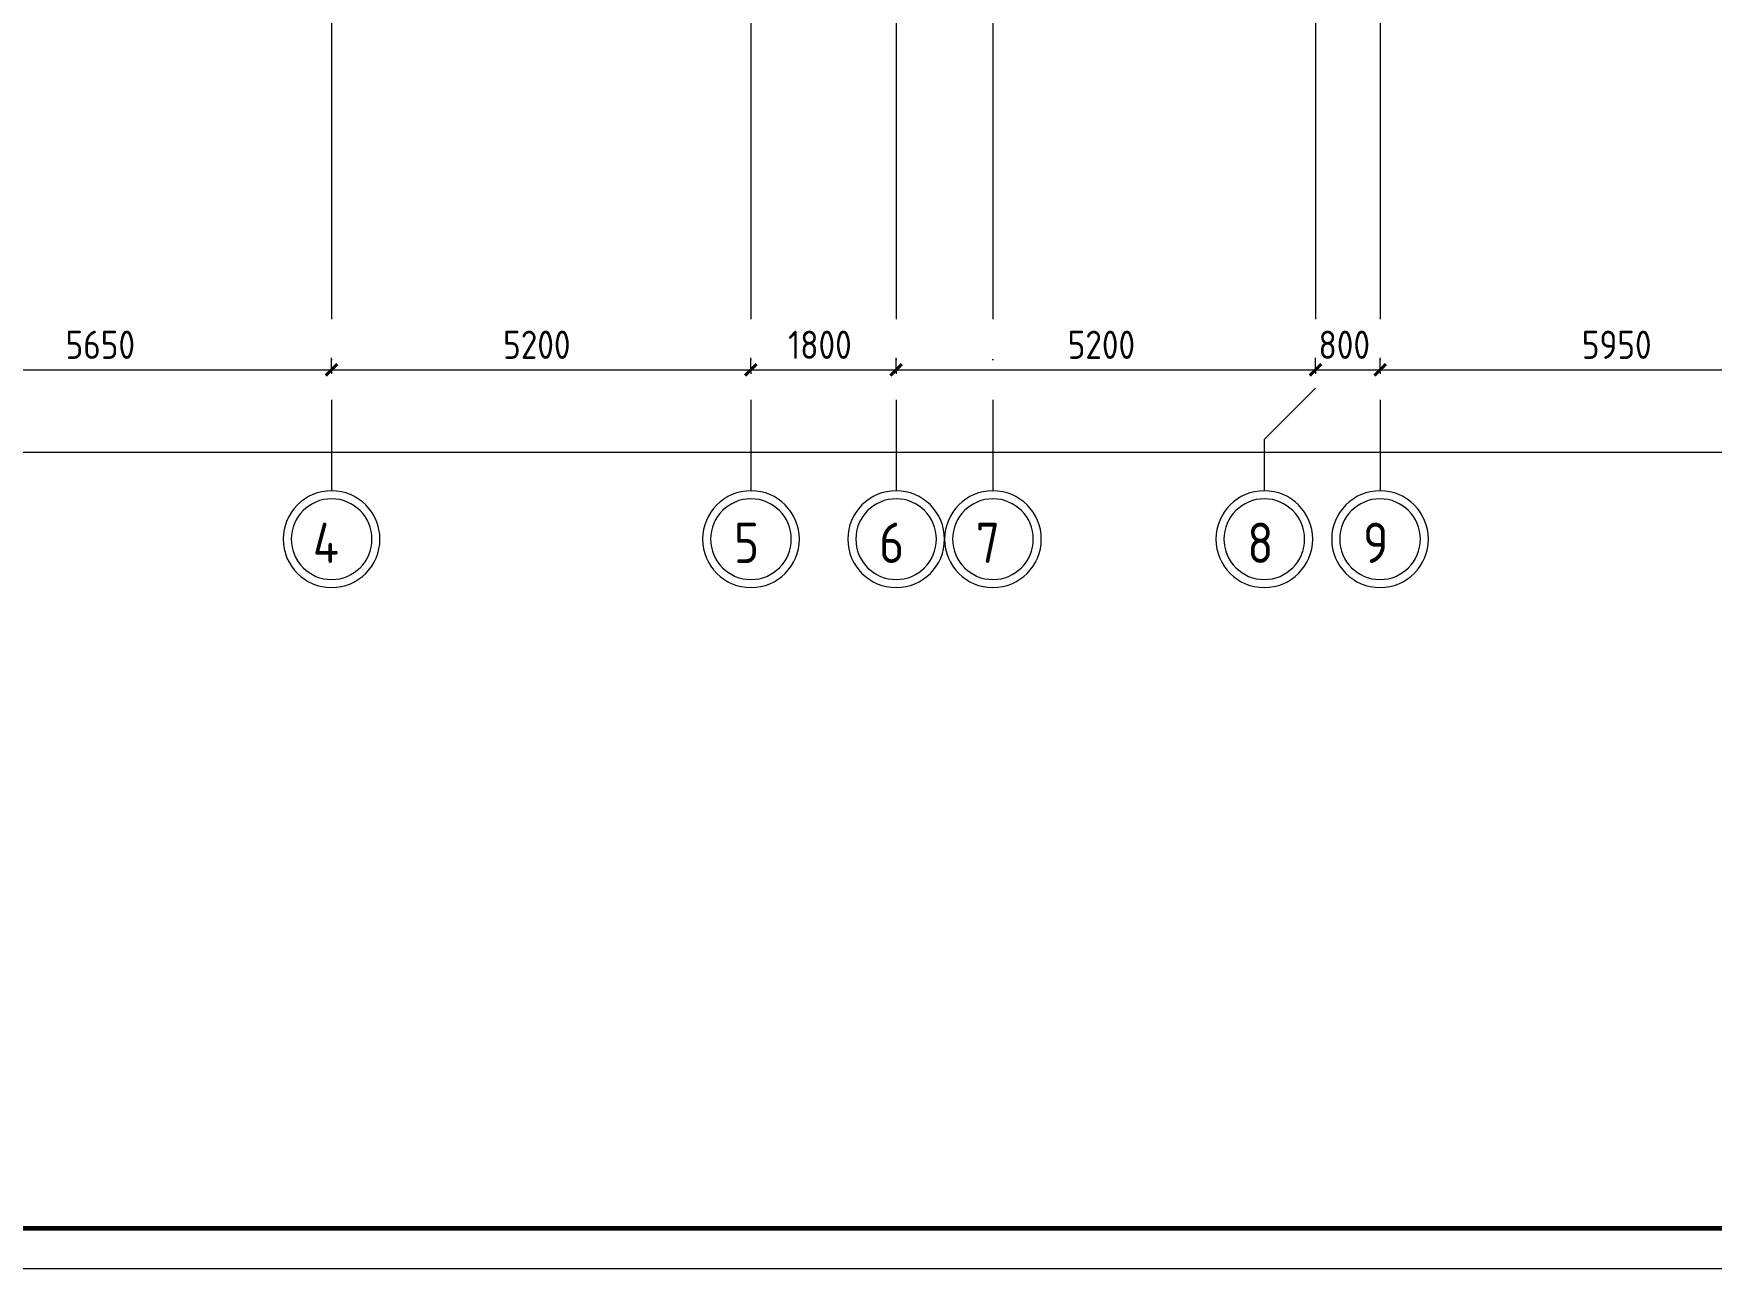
# Model space of a CAD drawing. Header units: millimetres. Extents: x -259793 to 1187961, y -549744 to 43070.
# Drawn here: x 252251 to 273055, y -41030 to -25722 of the extents above; entities that cross this region are included whole.
import ezdxf

# ---------------------------------------------------------------- set-up
doc = ezdxf.new("R2010")
doc.units = ezdxf.units.MM
doc.linetypes.add('ADSK_Линия сетки', pattern=[25, 20, -2.5, 0, -2.5])
for name, color, linetype, lineweight in [('Оси', 252, 'Continuous', 9), ('ОФ_рамка', 8, 'Continuous', 60), ('Размеры', 7, 'Continuous', 9)]:
    doc.layers.add(name, color=color, linetype=linetype, lineweight=lineweight)
doc.styles.add('GOST Common', font='', dxfattribs={"width": 0.9, "height": 500})
doc.styles.add('GOST Common_1', font='', dxfattribs={"height": 250})
doc.styles.get('GOST Common').set_extended_font_data('GOST type B')
doc.styles.get('GOST Common_1').set_extended_font_data('GOST type B')

# ---------------------------------------------------------------- blocks, each defined once
blk = doc.blocks.new('А0')
at = {"layer": 'ОФ_рамка', "color": 0, "linetype": 'Continuous', "ltscale": 100}
blk.add_lwpolyline([(224168, -393217), (340568, -393217)], dxfattribs=at)
at = {"layer": 'ОФ_рамка', "color": 0, "linetype": 'Continuous', "lineweight": 5, "ltscale": 100}
blk.add_lwpolyline([(222168, -393717), (341068, -393717)], dxfattribs=at)
blk = doc.blocks.new('3 этаж')
at = {"layer": 'Оси', "color": 251, "linetype": 'ADSK_Линия сетки', "ltscale": 200, "true_color": 0x636466}
for p, q in [((255946, -263), (255946, -31390)), ((261146, -263), (261146, -31390)), ((262946, -263), (262946, -31390)), ((264146, -263), (264146, -31390)), ((268146, -263), (268146, -30120)), ((268946, -263), (268946, -31390))]:
    blk.add_line(p, q, dxfattribs=at)
at = {"layer": 'Оси', "color": 251, "ltscale": 200, "true_color": 0x636466}
for p, q in [((268146, -30120), (267511, -30755)), ((267511, -30755), (267511, -31390))]:
    blk.add_line(p, q, dxfattribs=at)
at = {"layer": 'Оси', "color": 251, "lineweight": 20, "true_color": 0x636466}
for centre, radius, start, end in [((255946, -31990), 600, 0, 180), ((261146, -31990), 600, 0, 180), ((262946, -31990), 600, 0, 180), ((264146, -31990), 600, 0, 180), ((267511, -31990), 600, 0, 180), ((268946, -31990), 600, 0, 180), ((255946, -31990), 500, 0, 180), ((261146, -31990), 500, 0, 180), ((262946, -31990), 500, 0, 180), ((264146, -31990), 500, 0, 180), ((267511, -31990), 500, 0, 180), ((268946, -31990), 500, 0, 180), ((255946, -31990), 600, 180, 0), ((255946, -31990), 500, 180, 0), ((261146, -31990), 600, 180, 0), ((261146, -31990), 500, 180, 0), ((262946, -31990), 600, 180, 0), ((262946, -31990), 500, 180, 0), ((264146, -31990), 600, 180, 0), ((264146, -31990), 500, 180, 0), ((267511, -31990), 600, 180, 0), ((267511, -31990), 500, 180, 0), ((268946, -31990), 600, 180, 0), ((268946, -31990), 500, 180, 0)]:
    blk.add_arc(centre, radius, start, end, dxfattribs=at)
at = {"layer": 'Размеры', "color": 251, "lineweight": 20, "true_color": 0x636466}
for p, q in [((255946, -29892), (255946, -29742)), ((255946, -29892), (255946, -29742)), ((261146, -29892), (261146, -29742)), ((261146, -29892), (261146, -29742)), ((262946, -29892), (262946, -29742)), ((262946, -29892), (262946, -29742)), ((268146, -29892), (268146, -29742)), ((268146, -29892), (268146, -29742)), ((268946, -29892), (268946, -29742)), ((268946, -29892), (268946, -29742)), ((250296, -29892), (255946, -29892)), ((255946, -29892), (255946, -29942)), ((255946, -29892), (261146, -29892)), ((255946, -29892), (255946, -29942)), ((261146, -29892), (261146, -29942)), ((261146, -29892), (262946, -29892)), ((261146, -29892), (261146, -29942)), ((262946, -29892), (262946, -29942)), ((262946, -29892), (268146, -29892)), ((262946, -29892), (262946, -29942)), ((268146, -29892), (268146, -29942)), ((268146, -29892), (268946, -29892)), ((268146, -29892), (268146, -29942)), ((268946, -29892), (268946, -29942)), ((268946, -29892), (274896, -29892)), ((268946, -29892), (268946, -29942)), ((243996, -30910), (311896, -30910))]:
    blk.add_line(p, q, dxfattribs=at)
at = {"layer": 'Размеры', "color": 251, "lineweight": 40, "true_color": 0x636466}
for p, q in [((255946, -29892), (255875, -29963)), ((255946, -29892), (255875, -29963)), ((255946, -29892), (256016, -29822)), ((255946, -29892), (256016, -29822)), ((261146, -29892), (261075, -29963)), ((261146, -29892), (261075, -29963)), ((261146, -29892), (261216, -29822)), ((261146, -29892), (261216, -29822)), ((262946, -29892), (262875, -29963)), ((262946, -29892), (262875, -29963)), ((262946, -29892), (263016, -29822)), ((262946, -29892), (263016, -29822)), ((268146, -29892), (268075, -29963)), ((268146, -29892), (268075, -29963)), ((268146, -29892), (268216, -29822)), ((268146, -29892), (268216, -29822)), ((268946, -29892), (268875, -29963)), ((268946, -29892), (268875, -29963)), ((268946, -29892), (269016, -29822)), ((268946, -29892), (269016, -29822))]:
    blk.add_line(p, q, dxfattribs=at)
at = {"layer": 'Оси', "color": 251, "true_color": 0x636466, "style": 'GOST Common', "width": 0.9}
for s, p in [('4', (255714, -32285)), ('5', (260935, -32285)), ('6', (262735, -32285)), ('7', (263933, -32285)), ('8', (267300, -32285)), ('9', (268735, -32285))]:
    blk.add_text(s, height=500, dxfattribs=at).set_placement(p)
at = {"layer": 'Размеры', "color": 251, "true_color": 0x636466, "style": 'GOST Common_1', "width": 0.9}
for s, p in [('5650', (252648, -29755)), ('5200', (258073, -29755)), ('1800', (261606, -29755)), ('5200', (265073, -29755)), ('800', (268183, -29755)), ('5950', (271448, -29755))]:
    blk.add_text(s, height=350, dxfattribs=at).set_placement(p)

msp = doc.modelspace()

# ---------------------------------------------------------------- block references
msp.add_blockref('3 этаж', (0, 0))
at = {"layer": 'ОФ_рамка', "color": 0, "lineweight": -2}
msp.add_blockref('А0', (0, 352686.90518), dxfattribs=at)

doc.saveas('drawing.dxf')
